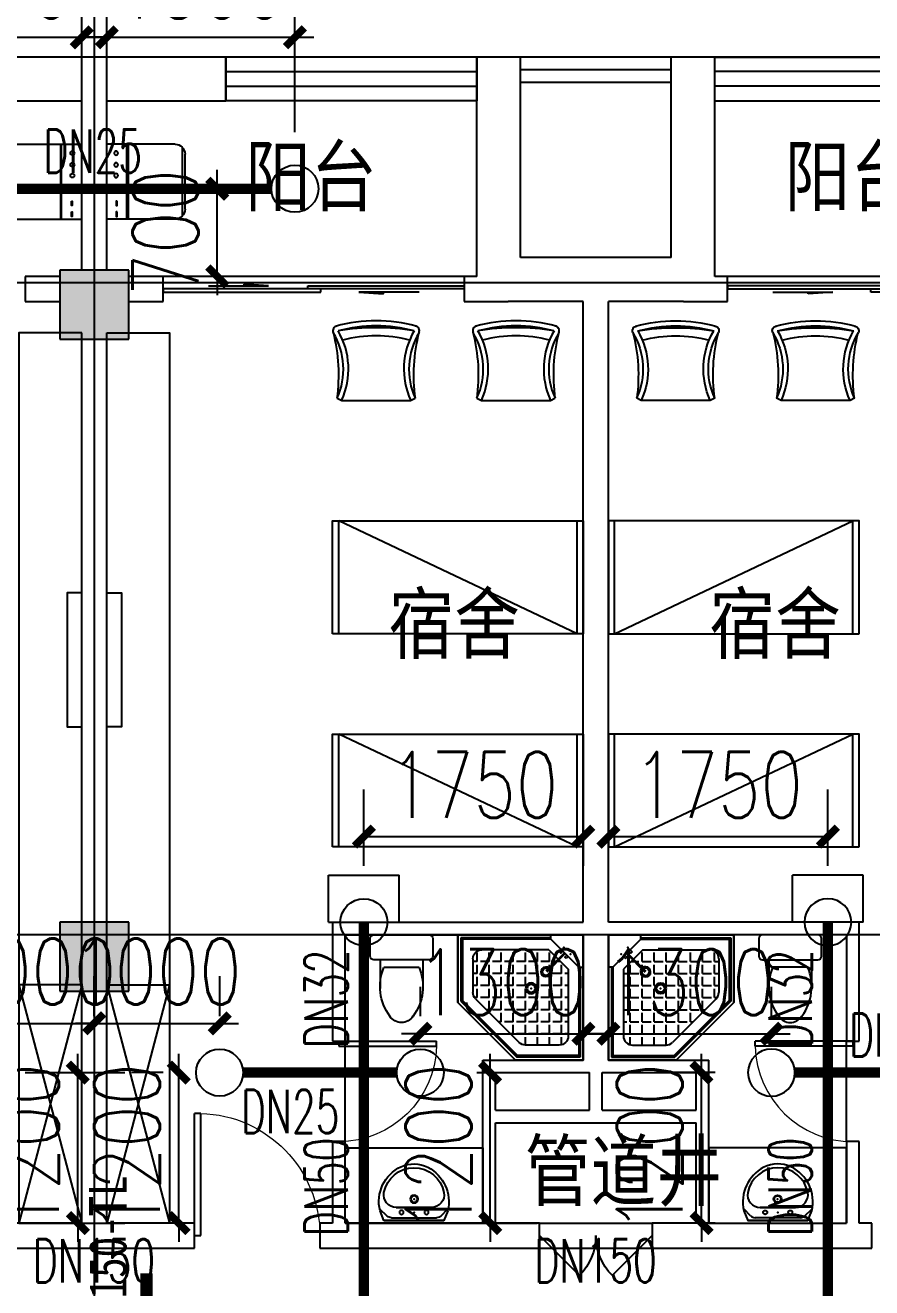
# Model space of a CAD drawing. Extents: x 0 to 2838408, y -923048 to 203859.
# Drawn here: x 2704713 to 2711463, y -199508 to -189439 of the extents above; entities that cross this region are included whole.
import ezdxf
from ezdxf.enums import TextEntityAlignment as Align

# ---------------------------------------------------------------- set-up
doc = ezdxf.new("R2010")
doc.units = 0
doc.header["$LTSCALE"] = 1000
for name, color, linetype in [('A-Fixt', 81, 'Continuous'), ('CLAYER', 7, 'Continuous'), ('COLUMN', 9, 'Continuous'), ('DOOR_FIRE', 4, 'Continuous'), ('DOTE', 8, 'Continuous'), ('E2-栏杆', 92, 'Continuous'), ('EQUIP_喷头', 7, 'Continuous'), ('GROUND', 2, 'Continuous'), ('PIPE-喷淋', 6, 'Continuous'), ('PUB_HATCH', 8, 'Continuous'), ('PUB_TEXT', 7, 'Continuous'), ('TEXT_喷淋', 7, 'Continuous'), ('TWT_DIM', 3, 'Continuous'), ('WALL', 9, 'Continuous'), ('WINDOW', 4, 'Continuous'), ('XREF', 8, 'Continuous'), ('抗震支吊架', 2, 'Continuous'), ('洁具', 213, 'Continuous'), ('配景', 3, 'Continuous')]:
    doc.layers.add(name, color=color, linetype=linetype)
doc.styles.add('_TCH_DIM_T3', font='SIMPLEX', dxfattribs={"width": 0.75, "bigfont": 'HZTXT'})
doc.styles.add('_TWT_PIPEDN', font='SIMPLEX', dxfattribs={"width": 0.8, "height": 2.3, "bigfont": 'HZTXT'})
doc.styles.add('kzcad', font='', dxfattribs={"width": 0.8})
doc.styles.get("Standard").update_dxf_attribs({"font": 'geniso.shx', "bigfont": 'hztxt.shx'})
doc.styles.get('kzcad').set_extended_font_data('SimSun')
doc.dimstyles.new('_TWT_ARCH&&150', dxfattribs={"dimtxt": 525, "dimasz": 150, "dimexe": 375, "dimexo": 450, "dimgap": 150, "dimtad": 1, "dimdec": 0, "dimzin": 0, "dimdsep": 46, "dimtxsty": '_TCH_DIM_T3', "dimblk": 'ARCHTICK', "dimcen": 0.09, "dimclrt": 7, "dimazin": 2, "dimtfac": 1, "dimtdec": 0, "dimtix": 1, "dimtmove": 2, "dimatfit": 3, "dimfxl": 1, "dimtolj": 1, "dimtzin": 0, "dimarcsym": 0})

# ---------------------------------------------------------------- blocks, each defined once
blk = doc.blocks.new('1F平面-CAD导入_dwg_Drawing4_t3_dwg_$plan$00001613-474159-1F-927810-1F')
at = {"layer": '洁具'}
for p, q in [((-30, 250), (-170, 250)), ((-200, 170), (-430, 170)), ((-260, -140), (-260, 140)), ((-200, -170), (-200, -220)), ((-170, -250), (-30, -250))]:
    blk.add_line(p, q, dxfattribs=at)
for points in [[(-200, 220), (-200, 170), (-200, -170), (-430, -170)], [(0, -220), (0, 220)]]:
    blk.add_lwpolyline(points, dxfattribs=at)
for centre, radius, start, end in [((-170, 220), 30, 90, 180), ((-30, 220), 30, 0, 90), ((-413, -227), 398, 67.4505, 126.6381), ((-590, 0), 110, 123.4509, 236.5491), ((-413, 227), 398, 233.3619, 292.5495), ((-170, -220), 30, 180, 270), ((-30, -220), 30, 270, 0)]:
    blk.add_arc(centre, radius, start, end, dxfattribs=at)
blk = doc.blocks.new('$lvtry$00000169')
at = {"color": 0}
for p, q in [((259, -36), (259, 0)), ((259, -36), (36, -259)), ((259, -24), (976, -24)), ((259, -36), (964, -36)), ((964, -36), (976, -24)), ((964, -36), (964, -525)), ((976, -24), (976, -530)), ((276, -120), (120, -276)), ((144, -151), (291, -298)), ((151, -144), (298, -291)), ((270, -213), (270, -143)), ((276, -120), (808, -120)), ((366, -213), (366, -143)), ((462, -213), (462, -143)), ((558, -213), (558, -143)), ((655, -213), (655, -143)), ((751, -213), (751, -143)), ((847, -213), (847, -143)), ((880, -192), (880, -460)), ((36, -259), (0, -259)), ((24, -259), (24, -976)), ((36, -259), (36, -964)), ((120, -276), (120, -808)), ((173, -309), (173, -239)), ((183, -213), (205, -213)), ((220, -213), (243, -213)), ((270, -213), (340, -213)), ((270, -263), (270, -239)), ((366, -213), (436, -213)), ((366, -309), (366, -239)), ((462, -213), (532, -213)), ((462, -309), (462, -239)), ((558, -213), (628, -213)), ((558, -309), (558, -239)), ((655, -213), (725, -213)), ((655, -309), (655, -239)), ((751, -213), (821, -213)), ((751, -309), (751, -239)), ((847, -213), (880, -213)), ((847, -309), (847, -239)), ((120, -309), (147, -309)), ((173, -309), (243, -309)), ((173, -405), (173, -335)), ((270, -405), (270, -335)), ((334, -309), (340, -309)), ((366, -309), (436, -309)), ((366, -405), (366, -335)), ((462, -309), (532, -309)), ((462, -405), (462, -335)), ((558, -309), (628, -309)), ((558, -405), (558, -335)), ((655, -309), (725, -309)), ((655, -405), (655, -335)), ((751, -309), (821, -309)), ((751, -405), (751, -335)), ((847, -309), (880, -309)), ((847, -405), (847, -335)), ((120, -405), (147, -405)), ((120, -501), (147, -501)), ((173, -405), (243, -405)), ((173, -501), (173, -431)), ((173, -501), (243, -501)), ((270, -405), (340, -405)), ((270, -501), (270, -431)), ((270, -501), (340, -501)), ((366, -405), (379, -405)), ((366, -501), (366, -431)), ((366, -501), (436, -501)), ((462, -405), (532, -405)), ((462, -501), (462, -431)), ((462, -501), (532, -501)), ((558, -405), (628, -405)), ((558, -501), (558, -431)), ((558, -501), (628, -501)), ((655, -405), (725, -405)), ((655, -501), (655, -431)), ((655, -501), (725, -501)), ((751, -405), (821, -405)), ((751, -501), (751, -431)), ((751, -501), (821, -501)), ((847, -405), (880, -405)), ((847, -501), (847, -431)), ((847, -501), (867, -501)), ((120, -598), (147, -598)), ((173, -598), (173, -528)), ((173, -598), (243, -598)), ((270, -598), (270, -528)), ((270, -598), (340, -598)), ((366, -598), (366, -528)), ((366, -598), (436, -598)), ((462, -598), (462, -528)), ((462, -598), (532, -598)), ((859, -511), (511, -859)), ((964, -525), (525, -964)), ((976, -530), (530, -976)), ((558, -598), (558, -528)), ((558, -598), (628, -598)), ((655, -598), (655, -528)), ((655, -598), (725, -598)), ((751, -598), (751, -528)), ((751, -598), (773, -598)), ((964, -525), (976, -530)), ((120, -694), (147, -694)), ((173, -694), (173, -624)), ((173, -694), (243, -694)), ((270, -694), (270, -624)), ((270, -694), (340, -694)), ((366, -694), (366, -624)), ((366, -694), (436, -694)), ((462, -694), (462, -624)), ((462, -694), (532, -694)), ((558, -694), (558, -624)), ((558, -694), (628, -694)), ((655, -694), (655, -624)), ((655, -694), (676, -694)), ((120, -790), (147, -790)), ((173, -790), (173, -720)), ((173, -790), (243, -790)), ((270, -790), (270, -720)), ((270, -790), (340, -790)), ((366, -790), (366, -720)), ((366, -790), (436, -790)), ((462, -790), (462, -720)), ((462, -790), (532, -790)), ((558, -790), (558, -720)), ((558, -790), (580, -790)), ((173, -878), (173, -816)), ((192, -880), (460, -880)), ((270, -880), (270, -816)), ((366, -880), (366, -816)), ((462, -880), (462, -816)), ((36, -964), (24, -976)), ((24, -976), (530, -976)), ((36, -964), (525, -964)), ((525, -964), (530, -976))]:
    blk.add_line(p, q, dxfattribs=at)
blk.add_lwpolyline([(0, 0), (0, -1000), (540, -1000), (1000, -540), (1000, 0)], close=True)
for points in [[(0, 0), (0, -1000)], [(0, 0), (1000, 0)], [(1000, 0), (1000, -540)], [(136, -190), (148, -178), (132, -162), (121, -174)], [(190, -136), (178, -148), (162, -132), (174, -121)], [(1000, -540), (540, -1000)], [(0, -1000), (540, -1000)]]:
    blk.add_lwpolyline(points, close=True, dxfattribs=at)
for radius in [43.8, 31.1]:
    blk.add_circle((416, -428), radius, dxfattribs=at)
for centre, radius, start, end in [((808, -192), 72, 0, 90), ((296, -296), 40.6, 142.583, 128.4197), ((296, -296), 28.6, 145.828, 125.6599), ((808, -460), 72, 315, 0), ((192, -808), 72, 180, 270), ((460, -808), 72, 270, 315)]:
    blk.add_arc(centre, radius, start, end, dxfattribs=at)
for p in [(103, -156, 0), (156, -102, 0), (416, -428, 0)]:
    blk.add_point(p, dxfattribs=at)
blk = doc.blocks.new('$lvtry$00000178')
at = {"color": 0}
for p, q in [((-238, 0), (238, 0)), ((-214, -36), (-272, -91)), ((-180, -23), (180, -23)), ((216, -37), (268, -91)), ((-142, -105), (140, -105)), ((140, -105), (-142, -105))]:
    blk.add_line(p, q, dxfattribs=at)
blk.add_lwpolyline([(-104, -430, 0.224698), (110, -425, 0.348046), (269, -79), (239, 0), (-241, 0), (-271, -79, 0.356844)], format="xyb", close=True, dxfattribs=at)
for centre, radius in [((-100, -65), 16.3), ((100, -65), 16.3), ((1, -172), 31.6)]:
    blk.add_circle(centre, radius, dxfattribs=at)
at = {"color": 0, "lineweight": 13}
blk.add_circle((1, -172), 23, dxfattribs=at)
at = {"color": 0}
for centre, radius, start, end in [((-180, -73), 50, 90, 133.181), ((180, -73), 50, 44.5607, 90), ((-142, -205), 100, 90, 190.5602), ((140, -205), 100, 349.4398, 90), ((-1, -179), 243, 190.5602, 349.4398)]:
    blk.add_arc(centre, radius, start, end, dxfattribs=at)
for p in [(0, -65), (1, -172)]:
    blk.add_point(p, dxfattribs=at)
blk = doc.blocks.new('A$C70365C93')
at = {"layer": '洁具'}
blk.add_lwpolyline([(-1900, 2300), (-1900, 1700), (-800, 1700), (-800, 2300)], close=True, dxfattribs=at)
blk.add_blockref('$lvtry$00000178', (-1350, 2280), dxfattribs=at)
at = {"layer": '洁具', "rotation": 180}
blk.add_blockref('$lvtry$00000169', (0, 0), dxfattribs=at)
at = {"layer": '洁具', "extrusion": (0, 0, -1), "xscale": -1, "zscale": -1, "rotation": 90}
blk.add_blockref('1F平面-CAD导入_dwg_Drawing4_t3_dwg_$plan$00001613-474159-1F-927810-1F', (1450, 0), dxfattribs=at)
blk = doc.blocks.new('单人床')
at = {"layer": 'A-Fixt'}
for p, q in [((47774, 13973), (48674, 13973)), ((47774, 12073), (48674, 13973)), ((47774, 12073), (48674, 12073))]:
    blk.add_line(p, q, dxfattribs=at)
blk.add_lwpolyline([(47774, 14023), (48674, 14023), (48674, 12023), (47774, 12023), (47774, 14023)], dxfattribs=at)
blk = doc.blocks.new('CH_AP01')
for p, q in [((-311, 17), (-275, 0)), ((-275, 0), (275, 0)), ((275, 0), (311, 17))]:
    blk.add_line(p, q)
for centre, radius, start, end in [((0, -579), 1213, 74.7104, 105.2896), ((-307, 555), 37.8, 100.1859, 202.8359), ((-1658, 202), 1360, 352.1659, 14.4283), ((-824, 250), 563, 335.5038, 31.0903), ((0, -579), 1173, 75.0287, 104.9713), ((0, -1278), 1857, 80.611, 99.389), ((-824, 250), 603, 335.5038, 30.2691), ((0, -579), 1093, 75.8767, 104.1233), ((824, 250), 603, 149.7309, 204.4962), ((824, 250), 563, 148.9097, 204.4962), ((1658, 202), 1360, 165.5717, 187.8341), ((307, 555), 37.8, 337.1641, 79.8141)]:
    blk.add_arc(centre, radius, start, end)
blk = doc.blocks.new('A$C61295E98')
at = {"color": 3}
for p, q in [((544, 598), (0, 598)), ((0, 598), (0, 0)), ((161, 598), (161, 0)), ((170, 0), (170, 598)), ((603, 572), (603, 26)), ((624, 518), (624, 80)), ((544, 0), (0, 0))]:
    blk.add_line(p, q, dxfattribs=at)
for points in [[(82, 540), (75, 540), (75, 577), (82, 577)], [(82, 453), (75, 453), (75, 490), (82, 490)], [(82, 353), (75, 353), (75, 389), (82, 389)]]:
    blk.add_lwpolyline(points, close=True, dxfattribs=at)
for centre in [(74, 250), (74, 164), (74, 71)]:
    blk.add_circle(centre, 15.7, dxfattribs=at)
for centre, start, end in [((544, 518), 360, 90), ((544, 80), 270, 0)]:
    blk.add_arc(centre, 80, start, end, dxfattribs=at)
blk = doc.blocks.new('宿舍')
at = {"layer": 'A-Fixt'}
for p, q in [((47854, 13802), (48354, 15702)), ((48354, 13802), (47854, 15702)), ((47854, 13802), (48354, 13802))]:
    blk.add_line(p, q, dxfattribs=at)
for points in [[(47854, 8602), (48354, 8602), (48354, 15702), (47854, 15702)], [(47854, 10676), (47970, 10676), (47970, 11743), (47854, 11743)]]:
    blk.add_lwpolyline(points, close=True, dxfattribs=at)
at = {"xscale": -1, "rotation": 90}
for p in [(63677, 60475), (63677, 58775)]:
    blk.add_blockref('单人床', p, dxfattribs=at)
at = {"layer": 'A-Fixt', "xscale": -1, "rotation": 180}
for p in [(50002, 9140), (51117, 9140)]:
    blk.add_blockref('CH_AP01', p, dxfattribs=at)
at = {"layer": '配景', "color": 252}
blk.add_blockref('A$C61295E98', (47854, 7097), dxfattribs=at)
blk = doc.blocks.new('$DorLib2D$00000116')
at = {"color": 0}
for p, q in [((-0.5, 0), (-0.146, 0.354)), ((0.5, 0), (0.146, 0.354))]:
    blk.add_line(p, q, dxfattribs=at)
for centre, start, end in [((-0.5, 0), 0, 45), ((0.5, 0), 135, 180)]:
    blk.add_arc(centre, 0.5, start, end, dxfattribs=at)
blk = doc.blocks.new('$DorLib2D$00000001')
for p, q in [((0.45, 0.975), (0.5, 0.975)), ((0.45, 0), (0.45, 0.975)), ((0.5, 0), (0.5, 0.975)), ((0.5, 0), (0.45, 0))]:
    blk.add_line(p, q)
at = {"lineweight": 13}
blk.add_arc((0.475, 0), 0.975, 91.4693, 180, dxfattribs=at)
blk = doc.blocks.new('$WINLIB2D$00000001')
at = {"color": 0}
for points in [[(-0.5, 0.5), (-0.5, -0.5)], [(-0.5, 0.5), (0.5, 0.5)], [(0.5, -0.5), (0.5, 0.5)], [(0.5, 0.1667), (-0.5, 0.1667)], [(0.5, -0.1667), (-0.5, -0.1667)], [(-0.5, -0.5), (0.5, -0.5)]]:
    blk.add_lwpolyline(points, dxfattribs=at)
blk = doc.blocks.new('$DorLib2D$00000131')
at = {"color": 0, "linetype": 'Continuous'}
for p, q in [((0.15, 0.125), (0.2319, 0.1973)), ((0.2319, 0.1973), (0.2319, 0.125)), ((-0.5, 0.125), (-0.5, 0)), ((0.0192, 0.125), (-0.5, 0.125)), ((0.0192, 0), (0.0192, 0.125)), ((0.35, 0.125), (0.15, 0.125)), ((-0.5, 0), (0.0192, 0)), ((-0.024, 0), (0.5, 0)), ((-0.024, -0.125), (-0.024, 0)), ((0.5, 0), (0.5, -0.125)), ((-0.35, -0.125), (-0.15, -0.125)), ((-0.2319, -0.1973), (-0.2319, -0.125)), ((-0.15, -0.125), (-0.2319, -0.1973)), ((0.5, -0.125), (-0.024, -0.125))]:
    blk.add_line(p, q, dxfattribs=at)
blk = doc.blocks.new('1F1')
at = {"layer": 'PUB_HATCH'}
for points in [[(2369491.7, -191392.2), (2368941.7, -191392.2), (2368941.7, -191942.2), (2369491.7, -191942.2)], [(2369491.7, -196592.2), (2368941.7, -196592.2), (2368941.7, -197142.2), (2369491.7, -197142.2)]]:
    blk.add_hatch(color=256, dxfattribs=at).paths.add_polyline_path(points)
at = {"layer": 'COLUMN'}
for p, q in [((2369491.7, -191392.2), (2368941.7, -191392.2)), ((2368941.7, -191392.2), (2368941.7, -191942.2)), ((2369491.7, -191942.2), (2369491.7, -191392.2)), ((2368941.7, -191942.2), (2369491.7, -191942.2)), ((2369491.7, -196592.2), (2368941.7, -196592.2)), ((2368941.7, -196592.2), (2368941.7, -197142.2)), ((2369491.7, -197142.2), (2369491.7, -196592.2)), ((2368941.7, -197142.2), (2369491.7, -197142.2))]:
    blk.add_line(p, q, dxfattribs=at)
at = {"layer": 'DOOR_FIRE'}
for p, q in [((2372766.7, -198992.2), (2373666.7, -198992.2)), ((2372766.7, -199192.2), (2373666.7, -199192.2))]:
    blk.add_line(p, q, dxfattribs=at)
at = {"layer": 'DOTE'}
for p, q in [((2369216.7, -187892.2), (2369216.7, -271092.2)), ((2453916.7, -191492.2), (2343216.7, -191492.2)), ((2453916.7, -196692.2), (2343216.7, -196692.2))]:
    blk.add_line(p, q, dxfattribs=at)
at = {"layer": 'E2-栏杆'}
for points in [[(2372616.7, -189792.2), (2373816.7, -189792.2)], [(2372616.7, -189892.2), (2373816.7, -189892.2)]]:
    blk.add_lwpolyline(points, dxfattribs=at)
at = {"layer": 'GROUND'}
blk.add_line((2388316.7, -189692.2), (2344916.7, -189692.2), dxfattribs=at)
at = {"layer": 'WALL'}
for p, q in [((2369216.7, -189692.2), (2368166.7, -189692.2)), ((2370266.7, -189692.2), (2369216.7, -189692.2)), ((2370266.7, -190042.2), (2370266.7, -189692.2)), ((2372616.7, -189692.2), (2372266.7, -189692.2)), ((2372266.7, -189692.2), (2372266.7, -190042.2)), ((2372616.7, -191292.2), (2372616.7, -189692.2)), ((2374166.7, -189692.2), (2373816.7, -189692.2)), ((2373816.7, -191292.2), (2373816.7, -189692.2)), ((2374166.7, -190042.2), (2374166.7, -189692.2)), ((2368166.7, -190042.2), (2369116.7, -190042.2)), ((2369116.7, -191392.2), (2369116.7, -190042.2)), ((2369316.7, -190042.2), (2370266.7, -190042.2)), ((2369316.7, -191392.2), (2369316.7, -190042.2)), ((2372266.7, -191442.2), (2372266.7, -190042.2)), ((2374166.7, -191442.2), (2374166.7, -190042.2)), ((2373216.7, -191292.2), (2372616.7, -191292.2)), ((2373816.7, -191292.2), (2373216.7, -191292.2)), ((2368941.7, -191442.2), (2368666.7, -191442.2)), ((2368666.7, -191442.2), (2368666.7, -191642.2)), ((2369766.7, -191442.2), (2369491.7, -191442.2)), ((2369766.7, -191642.2), (2369766.7, -191442.2)), ((2372266.7, -191442.2), (2372166.7, -191442.2)), ((2372166.7, -191442.2), (2372166.7, -191642.2)), ((2374266.7, -191442.2), (2374166.7, -191442.2)), ((2374266.7, -191642.2), (2374266.7, -191442.2)), ((2368666.7, -191642.2), (2368941.7, -191642.2)), ((2369491.7, -191642.2), (2369766.7, -191642.2)), ((2372166.7, -191642.2), (2372516.7, -191642.2)), ((2373116.7, -191642.2), (2372516.7, -191642.2)), ((2373116.7, -196592.2), (2373116.7, -191642.2)), ((2373916.7, -191642.2), (2373316.7, -191642.2)), ((2373316.7, -196592.2), (2373316.7, -191642.2)), ((2373916.7, -191642.2), (2374266.7, -191642.2)), ((2369116.7, -196592.2), (2369116.7, -191942.2)), ((2369316.7, -196592.2), (2369316.7, -191942.2)), ((2371116.7, -196592.2), (2373116.7, -196592.2)), ((2371116.7, -196592.2), (2371116.7, -197542.2)), ((2375316.7, -196592.2), (2373316.7, -196592.2)), ((2375316.7, -197542.2), (2375316.7, -196592.2)), ((2371216.7, -196692.2), (2373116.7, -196692.2)), ((2371216.7, -197542.2), (2371216.7, -196692.2)), ((2373116.7, -197692.2), (2373116.7, -196692.2)), ((2373316.7, -197692.2), (2373316.7, -196692.2)), ((2375216.7, -196692.2), (2373316.7, -196692.2)), ((2375216.7, -196692.2), (2375216.7, -197542.2)), ((2369116.7, -198992.2), (2369116.7, -197142.2)), ((2369316.7, -198992.2), (2369316.7, -197142.2)), ((2371116.7, -197542.2), (2371216.7, -197542.2)), ((2375216.7, -197542.2), (2375316.7, -197542.2)), ((2372316.7, -197692.2), (2373116.7, -197692.2)), ((2372316.7, -198192.2), (2372316.7, -197692.2)), ((2373316.7, -197692.2), (2374116.7, -197692.2)), ((2374116.7, -198192.2), (2374116.7, -197692.2)), ((2372416.7, -197792.2), (2373166.7, -197792.2)), ((2372416.7, -198092.2), (2372416.7, -197792.2)), ((2373166.7, -198092.2), (2373166.7, -197792.2)), ((2373266.7, -197792.2), (2374016.7, -197792.2)), ((2373266.7, -198092.2), (2373266.7, -197792.2)), ((2374016.7, -198092.2), (2374016.7, -197792.2)), ((2372416.7, -198092.2), (2373166.7, -198092.2)), ((2373266.7, -198092.2), (2374016.7, -198092.2)), ((2372316.7, -198992.2), (2372316.7, -198192.2)), ((2372416.7, -198192.2), (2373216.7, -198192.2)), ((2372416.7, -198992.2), (2372416.7, -198192.2)), ((2373216.7, -198192.2), (2374016.7, -198192.2)), ((2374016.7, -198992.2), (2374016.7, -198192.2)), ((2374116.7, -198992.2), (2374116.7, -198192.2)), ((2371216.7, -198342.2), (2371116.7, -198342.2)), ((2371116.7, -198342.2), (2371116.7, -198992.2)), ((2371216.7, -198992.2), (2371216.7, -198342.2)), ((2375316.7, -198342.2), (2375216.7, -198342.2)), ((2375216.7, -198342.2), (2375216.7, -198992.2)), ((2375316.7, -198992.2), (2375316.7, -198342.2)), ((2369116.7, -198992.2), (2368416.7, -198992.2)), ((2370016.7, -198992.2), (2369316.7, -198992.2)), ((2370016.7, -199192.2), (2370016.7, -198992.2)), ((2371116.7, -198992.2), (2371016.7, -198992.2)), ((2371016.7, -198992.2), (2371016.7, -199192.2)), ((2371216.7, -198992.2), (2372316.7, -198992.2)), ((2372766.7, -198992.2), (2372416.7, -198992.2)), ((2372766.7, -199192.2), (2372766.7, -198992.2)), ((2374016.7, -198992.2), (2373666.7, -198992.2)), ((2373666.7, -198992.2), (2373666.7, -199192.2)), ((2374116.7, -198992.2), (2375216.7, -198992.2)), ((2375416.7, -198992.2), (2375316.7, -198992.2)), ((2375416.7, -199192.2), (2375416.7, -198992.2)), ((2368416.7, -199192.2), (2369216.7, -199192.2)), ((2369216.7, -199192.2), (2370016.7, -199192.2)), ((2371016.7, -199192.2), (2371116.7, -199192.2)), ((2371116.7, -199192.2), (2372316.7, -199192.2)), ((2372316.7, -199192.2), (2372766.7, -199192.2)), ((2373666.7, -199192.2), (2374116.7, -199192.2)), ((2374116.7, -199192.2), (2375316.7, -199192.2)), ((2375316.7, -199192.2), (2375416.7, -199192.2))]:
    blk.add_line(p, q, dxfattribs=at)
at = {"layer": 'WINDOW'}
for p, q in [((2372166.7, -191442.2), (2369766.7, -191442.2)), ((2376666.7, -191442.2), (2374266.7, -191442.2)), ((2371216.7, -198342.2), (2371216.7, -197542.2)), ((2375216.7, -198342.2), (2375216.7, -197542.2))]:
    blk.add_line(p, q, dxfattribs=at)
at = {"rotation": 180}
for name, p in [('宿舍', (2416970.6, -183290.5)), ('宿舍', (2424970.6, -183290.5)), ('A$C70365C93', (2373316.7, -196692.2))]:
    blk.add_blockref(name, p, dxfattribs=at)
at = {"xscale": -1, "rotation": 180}
for name, p in [('宿舍', (2321462.9, -183290.5)), ('A$C70365C93', (2373116.7, -196692.2))]:
    blk.add_blockref(name, p, dxfattribs=at)
at = {"layer": 'DOOR_FIRE', "xscale": 900, "yscale": -900, "zscale": 200}
blk.add_blockref('$DorLib2D$00000116', (2373216.7, -199092.2), dxfattribs=at)
at = {"layer": 'WINDOW'}
for name, p, xscale, yscale, zscale, rotation in [('$WINLIB2D$00000001', (2371266.7, -189867.2), 2000, 350, 2000, 180.000000000002), ('$WINLIB2D$00000001', (2375166.7, -189867.2), -2000, 350, -2000, 180), ('$DorLib2D$00000131', (2370966.7, -191542.2), 2400, -200, 2400, 180), ('$DorLib2D$00000131', (2375466.7, -191542.2), -2400, -200, -2400, 180), ('$DorLib2D$00000001', (2371166.7, -197942.2), 800, -800, 800, 90), ('$DorLib2D$00000001', (2375266.7, -197942.2), 800, 800, 800, 90)]:
    blk.add_blockref(name, p, dxfattribs=dict(at, xscale=xscale, yscale=yscale, zscale=zscale, rotation=rotation))
at = {"layer": 'WINDOW', "xscale": -1000, "yscale": 1000, "zscale": -1000}
blk.add_blockref('$DorLib2D$00000001', (2370516.7, -199092.2), dxfattribs=at)
at = {"layer": 'CLAYER'}
blk.add_text('管道井', height=525, dxfattribs=at).set_placement((2372649.1, -198855.2))
at = {"layer": 'PUB_TEXT'}
for s, p in [('阳台', (2370420, -190924.1)), ('阳台', (2374720.7, -190924.1)), ('宿舍', (2371562.1, -194491.9)), ('宿舍', (2374120.8, -194491.9))]:
    blk.add_text(s, height=525, dxfattribs=at).set_placement(p)
blk = doc.blocks.new('_ArchTick')
at = {"color": 0, "linetype": 'ByBlock', "const_width": 0.4}
blk.add_lwpolyline([(-0.5, -0.5), (0.5, 0.5)], dxfattribs=at)
blk = doc.blocks.new('*D1488')
at = {"layer": 'Defpoints', "color": 0, "linetype": 'ByBlock', "transparency": 16777216}
for p in [(2706863, -189535), (2705363, -190742), (2706863, -190742)]:
    blk.add_point(p, dxfattribs=at)
at = {"layer": 'TWT_DIM', "color": 0, "linetype": 'ByBlock', "lineweight": -2, "transparency": 16777216}
for p, q in [((2705363, -190292), (2705363, -189160)), ((2706863, -190292), (2706863, -189160)), ((2705363, -189535), (2705213, -189535)), ((2705363, -189535), (2706863, -189535)), ((2706863, -189535), (2707013, -189535))]:
    blk.add_line(p, q, dxfattribs=at)
at = {"layer": 'TWT_DIM', "color": 0, "linetype": 'ByBlock', "lineweight": -2, "transparency": 16777216, "xscale": 150, "yscale": 150, "zscale": 150}
blk.add_blockref('_ArchTick', (2705363, -189535), dxfattribs=at)
at = {"layer": 'TWT_DIM', "color": 0, "linetype": 'ByBlock', "lineweight": -2, "transparency": 16777216, "xscale": 150, "yscale": 150, "zscale": 150, "rotation": 180}
blk.add_blockref('_ArchTick', (2706863, -189535), dxfattribs=at)
at = {"layer": 'TWT_DIM', "color": 7, "linetype": 'ByBlock', "transparency": 16777216, "insert": (2706113, -189122), "char_height": 525, "attachment_point": 5, "style": '_TCH_DIM_T3'}
blk.add_mtext('\\A1;1500', dxfattribs=at)
blk = doc.blocks.new('*D1489')
at = {"layer": 'Defpoints', "color": 0, "linetype": 'ByBlock', "transparency": 16777216}
for p in [(2706244, -190742), (2706863, -190742), (2706863, -191442)]:
    blk.add_point(p, dxfattribs=at)
at = {"layer": 'TWT_DIM', "color": 0, "linetype": 'ByBlock', "lineweight": -2, "transparency": 16777216}
for p, q in [((2706244, -190742), (2706244, -190592)), ((2706413, -190742), (2705869, -190742)), ((2706244, -191442), (2706244, -190742)), ((2706413, -191442), (2705869, -191442)), ((2706244, -191442), (2706244, -191592))]:
    blk.add_line(p, q, dxfattribs=at)
at = {"layer": 'TWT_DIM', "color": 0, "linetype": 'ByBlock', "lineweight": -2, "transparency": 16777216, "xscale": 150, "yscale": 150, "zscale": 150}
for p, rotation in [((2706244, -190742), 270), ((2706244, -191442), 90)]:
    blk.add_blockref('_ArchTick', p, dxfattribs=dict(at, rotation=rotation))
at = {"layer": 'TWT_DIM', "color": 7, "linetype": 'ByBlock', "transparency": 16777216, "insert": (2705831, -191092), "char_height": 525, "attachment_point": 5, "rotation": 90, "style": '_TCH_DIM_T3'}
blk.add_mtext('\\A1;700', dxfattribs=at)
blk = doc.blocks.new('*D1496')
at = {"layer": 'Defpoints', "color": 0, "linetype": 'ByBlock', "transparency": 16777216}
for p in [(2710663, -197482), (2709363, -197792), (2710663, -197792)]:
    blk.add_point(p, dxfattribs=at)
at = {"layer": 'TWT_DIM', "color": 0, "linetype": 'ByBlock', "lineweight": -2, "transparency": 16777216}
for p, q in [((2709363, -197342), (2709363, -197107)), ((2710663, -197342), (2710663, -197107)), ((2709363, -197482), (2709213, -197482)), ((2709363, -197482), (2710663, -197482)), ((2710663, -197482), (2710813, -197482))]:
    blk.add_line(p, q, dxfattribs=at)
at = {"layer": 'TWT_DIM', "color": 0, "linetype": 'ByBlock', "lineweight": -2, "transparency": 16777216, "xscale": 150, "yscale": 150, "zscale": 150}
blk.add_blockref('_ArchTick', (2709363, -197482), dxfattribs=at)
at = {"layer": 'TWT_DIM', "color": 0, "linetype": 'ByBlock', "lineweight": -2, "transparency": 16777216, "xscale": 150, "yscale": 150, "zscale": 150, "rotation": 180}
blk.add_blockref('_ArchTick', (2710663, -197482), dxfattribs=at)
at = {"layer": 'TWT_DIM', "color": 7, "linetype": 'ByBlock', "transparency": 16777216, "insert": (2710013, -197070), "char_height": 525, "attachment_point": 5, "style": '_TCH_DIM_T3'}
blk.add_mtext('\\A1;1300', dxfattribs=at)
blk = doc.blocks.new('*D1497')
at = {"layer": 'Defpoints', "color": 0, "linetype": 'ByBlock', "transparency": 16777216}
for p in [(2709163, -197482), (2707863, -197792), (2709163, -197792)]:
    blk.add_point(p, dxfattribs=at)
at = {"layer": 'TWT_DIM', "color": 0, "linetype": 'ByBlock', "lineweight": -2, "transparency": 16777216}
for p, q in [((2707863, -197342), (2707863, -197107)), ((2709163, -197342), (2709163, -197107)), ((2707863, -197482), (2707713, -197482)), ((2707863, -197482), (2709163, -197482)), ((2709163, -197482), (2709313, -197482))]:
    blk.add_line(p, q, dxfattribs=at)
at = {"layer": 'TWT_DIM', "color": 0, "linetype": 'ByBlock', "lineweight": -2, "transparency": 16777216, "xscale": 150, "yscale": 150, "zscale": 150}
blk.add_blockref('_ArchTick', (2707863, -197482), dxfattribs=at)
at = {"layer": 'TWT_DIM', "color": 0, "linetype": 'ByBlock', "lineweight": -2, "transparency": 16777216, "xscale": 150, "yscale": 150, "zscale": 150, "rotation": 180}
blk.add_blockref('_ArchTick', (2709163, -197482), dxfattribs=at)
at = {"layer": 'TWT_DIM', "color": 7, "linetype": 'ByBlock', "transparency": 16777216, "insert": (2708513, -197070), "char_height": 525, "attachment_point": 5, "style": '_TCH_DIM_T3'}
blk.add_mtext('\\A1;1300', dxfattribs=at)
blk = doc.blocks.new('*D1525')
at = {"layer": 'Defpoints', "color": 0, "linetype": 'ByBlock', "transparency": 16777216}
for p in [(2711113, -195910), (2709363, -196592), (2711113, -196592)]:
    blk.add_point(p, dxfattribs=at)
at = {"layer": 'TWT_DIM', "color": 0, "linetype": 'ByBlock', "lineweight": -2, "transparency": 16777216}
for p, q in [((2709363, -196142), (2709363, -195535)), ((2711113, -196142), (2711113, -195535)), ((2709363, -195910), (2711113, -195910))]:
    blk.add_line(p, q, dxfattribs=at)
at = {"layer": 'TWT_DIM', "color": 0, "linetype": 'ByBlock', "lineweight": -2, "transparency": 16777216, "xscale": 150, "yscale": 150, "zscale": 150, "rotation": 180}
blk.add_blockref('_ArchTick', (2709363, -195910), dxfattribs=at)
at = {"layer": 'TWT_DIM', "color": 0, "linetype": 'ByBlock', "lineweight": -2, "transparency": 16777216, "xscale": 150, "yscale": 150, "zscale": 150}
blk.add_blockref('_ArchTick', (2711113, -195910), dxfattribs=at)
at = {"layer": 'TWT_DIM', "color": 7, "linetype": 'ByBlock', "transparency": 16777216, "insert": (2710238, -195497), "char_height": 525, "attachment_point": 5, "style": '_TCH_DIM_T3'}
blk.add_mtext('\\A1;1750', dxfattribs=at)
blk = doc.blocks.new('*D1527')
at = {"layer": 'Defpoints', "color": 0, "linetype": 'ByBlock', "transparency": 16777216}
for p in [(2710105, -197792), (2710663, -197792), (2710663, -198992)]:
    blk.add_point(p, dxfattribs=at)
at = {"layer": 'TWT_DIM', "color": 0, "linetype": 'ByBlock', "lineweight": -2, "transparency": 16777216}
for p, q in [((2710105, -197792), (2710105, -197642)), ((2710213, -197792), (2709730, -197792)), ((2710105, -198992), (2710105, -197792)), ((2710213, -198992), (2709730, -198992)), ((2710105, -198992), (2710105, -199142))]:
    blk.add_line(p, q, dxfattribs=at)
at = {"layer": 'TWT_DIM', "color": 0, "linetype": 'ByBlock', "lineweight": -2, "transparency": 16777216, "xscale": 150, "yscale": 150, "zscale": 150}
for p, rotation in [((2710105, -197792), 270), ((2710105, -198992), 90)]:
    blk.add_blockref('_ArchTick', p, dxfattribs=dict(at, rotation=rotation))
at = {"layer": 'TWT_DIM', "color": 7, "linetype": 'ByBlock', "transparency": 16777216, "insert": (2709692, -198392), "char_height": 525, "attachment_point": 5, "rotation": 90, "style": '_TCH_DIM_T3'}
blk.add_mtext('\\A1;1200', dxfattribs=at)
blk = doc.blocks.new('*D1529')
at = {"layer": 'Defpoints', "color": 0, "linetype": 'ByBlock', "transparency": 16777216}
for p in [(2709163, -195910), (2707413, -196592), (2709163, -196592)]:
    blk.add_point(p, dxfattribs=at)
at = {"layer": 'TWT_DIM', "color": 0, "linetype": 'ByBlock', "lineweight": -2, "transparency": 16777216}
for p, q in [((2707413, -196142), (2707413, -195535)), ((2709163, -196142), (2709163, -195535)), ((2707413, -195910), (2709163, -195910))]:
    blk.add_line(p, q, dxfattribs=at)
at = {"layer": 'TWT_DIM', "color": 0, "linetype": 'ByBlock', "lineweight": -2, "transparency": 16777216, "xscale": 150, "yscale": 150, "zscale": 150, "rotation": 180}
blk.add_blockref('_ArchTick', (2707413, -195910), dxfattribs=at)
at = {"layer": 'TWT_DIM', "color": 0, "linetype": 'ByBlock', "lineweight": -2, "transparency": 16777216, "xscale": 150, "yscale": 150, "zscale": 150}
blk.add_blockref('_ArchTick', (2709163, -195910), dxfattribs=at)
at = {"layer": 'TWT_DIM', "color": 7, "linetype": 'ByBlock', "transparency": 16777216, "insert": (2708288, -195497), "char_height": 525, "attachment_point": 5, "style": '_TCH_DIM_T3'}
blk.add_mtext('\\A1;1750', dxfattribs=at)
blk = doc.blocks.new('*D1530')
at = {"layer": 'Defpoints', "color": 0, "linetype": 'ByBlock', "transparency": 16777216}
for p in [(2706263, -197399), (2705263, -197792), (2706263, -197792)]:
    blk.add_point(p, dxfattribs=at)
at = {"layer": 'TWT_DIM', "color": 0, "linetype": 'ByBlock', "lineweight": -2, "transparency": 16777216}
for p, q in [((2705263, -197342), (2705263, -197024)), ((2706263, -197342), (2706263, -197024)), ((2705263, -197399), (2705113, -197399)), ((2705263, -197399), (2706263, -197399)), ((2706263, -197399), (2706413, -197399))]:
    blk.add_line(p, q, dxfattribs=at)
at = {"layer": 'TWT_DIM', "color": 0, "linetype": 'ByBlock', "lineweight": -2, "transparency": 16777216, "xscale": 150, "yscale": 150, "zscale": 150}
blk.add_blockref('_ArchTick', (2705263, -197399), dxfattribs=at)
at = {"layer": 'TWT_DIM', "color": 0, "linetype": 'ByBlock', "lineweight": -2, "transparency": 16777216, "xscale": 150, "yscale": 150, "zscale": 150, "rotation": 180}
blk.add_blockref('_ArchTick', (2706263, -197399), dxfattribs=at)
at = {"layer": 'TWT_DIM', "color": 7, "linetype": 'ByBlock', "transparency": 16777216, "insert": (2705763, -196986), "char_height": 525, "attachment_point": 5, "style": '_TCH_DIM_T3'}
blk.add_mtext('\\A1;1000', dxfattribs=at)
blk = doc.blocks.new('*D1531')
at = {"layer": 'Defpoints', "color": 0, "linetype": 'ByBlock', "transparency": 16777216}
for p in [(2707863, -197792), (2708420, -197792), (2707863, -198992)]:
    blk.add_point(p, dxfattribs=at)
at = {"layer": 'TWT_DIM', "color": 0, "linetype": 'ByBlock', "lineweight": -2, "transparency": 16777216}
for p, q in [((2708420, -197792), (2708420, -197642)), ((2708313, -197792), (2708795, -197792)), ((2708420, -198992), (2708420, -197792)), ((2708313, -198992), (2708795, -198992)), ((2708420, -198992), (2708420, -199142))]:
    blk.add_line(p, q, dxfattribs=at)
at = {"layer": 'TWT_DIM', "color": 0, "linetype": 'ByBlock', "lineweight": -2, "transparency": 16777216, "xscale": 150, "yscale": 150, "zscale": 150}
for p, rotation in [((2708420, -197792), 270), ((2708420, -198992), 90)]:
    blk.add_blockref('_ArchTick', p, dxfattribs=dict(at, rotation=rotation))
at = {"layer": 'TWT_DIM', "color": 7, "linetype": 'ByBlock', "transparency": 16777216, "insert": (2708008, -198392), "char_height": 525, "attachment_point": 5, "rotation": 90, "style": '_TCH_DIM_T3'}
blk.add_mtext('\\A1;1200', dxfattribs=at)
blk = doc.blocks.new('*D1532')
at = {"layer": 'Defpoints', "color": 0, "linetype": 'ByBlock', "transparency": 16777216}
for p in [(2705936, -197792), (2706263, -197792), (2706263, -198992)]:
    blk.add_point(p, dxfattribs=at)
at = {"layer": 'TWT_DIM', "color": 0, "linetype": 'ByBlock', "lineweight": -2, "transparency": 16777216}
for p, q in [((2705936, -197792), (2705936, -197642)), ((2705813, -197792), (2705561, -197792)), ((2705936, -198992), (2705936, -197792)), ((2705813, -198992), (2705561, -198992)), ((2705936, -198992), (2705936, -199142))]:
    blk.add_line(p, q, dxfattribs=at)
at = {"layer": 'TWT_DIM', "color": 0, "linetype": 'ByBlock', "lineweight": -2, "transparency": 16777216, "xscale": 150, "yscale": 150, "zscale": 150}
for p, rotation in [((2705936, -197792), 270), ((2705936, -198992), 90)]:
    blk.add_blockref('_ArchTick', p, dxfattribs=dict(at, rotation=rotation))
at = {"layer": 'TWT_DIM', "color": 7, "linetype": 'ByBlock', "transparency": 16777216, "insert": (2705524, -198392), "char_height": 525, "attachment_point": 5, "rotation": 90, "style": '_TCH_DIM_T3'}
blk.add_mtext('\\A1;1200', dxfattribs=at)
blk = doc.blocks.new('*D1533')
at = {"layer": 'Defpoints', "color": 0, "linetype": 'ByBlock', "transparency": 16777216}
for p in [(2705163, -189535), (2703663, -190742), (2705163, -190742)]:
    blk.add_point(p, dxfattribs=at)
at = {"layer": 'TWT_DIM', "color": 0, "linetype": 'ByBlock', "lineweight": -2, "transparency": 16777216}
for p, q in [((2703663, -190292), (2703663, -189160)), ((2705163, -190292), (2705163, -189160)), ((2703663, -189535), (2703513, -189535)), ((2703663, -189535), (2705163, -189535)), ((2705163, -189535), (2705313, -189535))]:
    blk.add_line(p, q, dxfattribs=at)
at = {"layer": 'TWT_DIM', "color": 0, "linetype": 'ByBlock', "lineweight": -2, "transparency": 16777216, "xscale": 150, "yscale": 150, "zscale": 150}
blk.add_blockref('_ArchTick', (2703663, -189535), dxfattribs=at)
at = {"layer": 'TWT_DIM', "color": 0, "linetype": 'ByBlock', "lineweight": -2, "transparency": 16777216, "xscale": 150, "yscale": 150, "zscale": 150, "rotation": 180}
blk.add_blockref('_ArchTick', (2705163, -189535), dxfattribs=at)
at = {"layer": 'TWT_DIM', "color": 7, "linetype": 'ByBlock', "transparency": 16777216, "insert": (2704413, -189122), "char_height": 525, "attachment_point": 5, "style": '_TCH_DIM_T3'}
blk.add_mtext('\\A1;1500', dxfattribs=at)
blk = doc.blocks.new('*D1536')
at = {"layer": 'Defpoints', "color": 0, "linetype": 'ByBlock', "transparency": 16777216}
for p in [(2705263, -197399), (2704263, -197792), (2705263, -197792)]:
    blk.add_point(p, dxfattribs=at)
at = {"layer": 'TWT_DIM', "color": 0, "linetype": 'ByBlock', "lineweight": -2, "transparency": 16777216}
for p, q in [((2704263, -197342), (2704263, -197024)), ((2705263, -197342), (2705263, -197024)), ((2704263, -197399), (2704113, -197399)), ((2704263, -197399), (2705263, -197399)), ((2705263, -197399), (2705413, -197399))]:
    blk.add_line(p, q, dxfattribs=at)
at = {"layer": 'TWT_DIM', "color": 0, "linetype": 'ByBlock', "lineweight": -2, "transparency": 16777216, "xscale": 150, "yscale": 150, "zscale": 150}
blk.add_blockref('_ArchTick', (2704263, -197399), dxfattribs=at)
at = {"layer": 'TWT_DIM', "color": 0, "linetype": 'ByBlock', "lineweight": -2, "transparency": 16777216, "xscale": 150, "yscale": 150, "zscale": 150, "rotation": 180}
blk.add_blockref('_ArchTick', (2705263, -197399), dxfattribs=at)
at = {"layer": 'TWT_DIM', "color": 7, "linetype": 'ByBlock', "transparency": 16777216, "insert": (2704763, -196986), "char_height": 525, "attachment_point": 5, "style": '_TCH_DIM_T3'}
blk.add_mtext('\\A1;1000', dxfattribs=at)
blk = doc.blocks.new('*D1538')
at = {"layer": 'Defpoints', "color": 0, "linetype": 'ByBlock', "transparency": 16777216}
for p in [(2704263, -197792), (2705132, -197792), (2704263, -198992)]:
    blk.add_point(p, dxfattribs=at)
at = {"layer": 'TWT_DIM', "color": 0, "linetype": 'ByBlock', "lineweight": -2, "transparency": 16777216}
for p, q in [((2705132, -197792), (2705132, -197642)), ((2704713, -197792), (2705507, -197792)), ((2705132, -198992), (2705132, -197792)), ((2704713, -198992), (2705507, -198992)), ((2705132, -198992), (2705132, -199142))]:
    blk.add_line(p, q, dxfattribs=at)
at = {"layer": 'TWT_DIM', "color": 0, "linetype": 'ByBlock', "lineweight": -2, "transparency": 16777216, "xscale": 150, "yscale": 150, "zscale": 150}
for p, rotation in [((2705132, -197792), 270), ((2705132, -198992), 90)]:
    blk.add_blockref('_ArchTick', p, dxfattribs=dict(at, rotation=rotation))
at = {"layer": 'TWT_DIM', "color": 7, "linetype": 'ByBlock', "transparency": 16777216, "insert": (2704719, -198392), "char_height": 525, "attachment_point": 5, "rotation": 90, "style": '_TCH_DIM_T3'}
blk.add_mtext('\\A1;1200', dxfattribs=at)
blk = doc.blocks.new('$TwtSys$00000125')
blk.add_circle((0, 0, 0), 1)
blk = doc.blocks.new('$TwtSys$00000131')
for p, q in [((-1.5, 0), (-1.5, 2)), ((-1.5, 2), (1.5, 2)), ((1.5, 0, 0), (1.5, 2, 0)), ((-1.5, 0), (-1, 0)), ((1, 0, 0), (1.5, 0, 0))]:
    blk.add_line(p, q)
blk.add_circle((0, 0), 1)

msp = doc.modelspace()

# ---------------------------------------------------------------- linework, layer by layer
at = {"layer": 'PIPE-喷淋', "linetype": 'ByBlock', "ltscale": 1.5, "const_width": 82.5}
for points in [[(2703850, -190742.2), (2706675, -190742.2)], [(2707412.5, -196592.2), (2707412.5, -197792.2)], [(2711112.5, -196592.2), (2711112.5, -197792.2)], [(2706450, -197792.2), (2707412.5, -197792.2)], [(2707412.5, -197792.2), (2707412.5, -199592.2)], [(2707412.5, -197792.2), (2707675, -197792.2)], [(2710850, -197792.2), (2711112.5, -197792.2)], [(2711112.5, -197792.2), (2712075, -197792.2)], [(2711112.5, -197792.2), (2711112.5, -199592.2)]]:
    msp.add_lwpolyline(points, dxfattribs=at)
at = {"layer": '抗震支吊架', "color": 4, "const_width": 100}
msp.add_lwpolyline([(2705679.2, -199792.2), (2705679.2, -199392.2)], dxfattribs=at)

# ---------------------------------------------------------------- block references
at = {"layer": 'EQUIP_喷头', "linetype": 'ByBlock', "xscale": 187.5, "yscale": 187.5, "zscale": 187.5}
for name, p in [('$TwtSys$00000125', (2706862.5, -190742.2)), ('$TwtSys$00000131', (2707412.5, -196592.2)), ('$TwtSys$00000125', (2706262.5, -197792.2)), ('$TwtSys$00000125', (2707862.5, -197792.2))]:
    msp.add_blockref(name, p, dxfattribs=at)
at = {"layer": 'EQUIP_喷头', "linetype": 'ByBlock', "xscale": 187.5, "yscale": -187.5, "zscale": 187.5, "rotation": 180}
for name, p in [('$TwtSys$00000131', (2711112.5, -196592.2)), ('$TwtSys$00000125', (2710662.5, -197792.2))]:
    msp.add_blockref(name, p, dxfattribs=at)
at = {"layer": 'XREF'}
msp.add_blockref('1F1', (336045.8, 0), dxfattribs=at)

# ---------------------------------------------------------------- texts
at = {"layer": 'TEXT_喷淋', "color": 251, "linetype": 'ByBlock', "style": '_TWT_PIPEDN', "width": 0.64}
for p in [(2704857.7, -190614.7), (2711282.7, -197664.7), (2706432.7, -198274.9)]:
    msp.add_text('DN25', height=345, dxfattribs=at).set_placement(p)
for s, p in [('DN32', (2707285, -197597)), ('DN32', (2710985, -197597)), ('DN50', (2707285, -199097)), ('DN50', (2710985, -199097))]:
    msp.add_text(s, height=345, rotation=90, dxfattribs=at).set_placement(p)
at = {"layer": 'TEXT_喷淋', "linetype": 'ByBlock', "style": '_TWT_PIPEDN', "width": 0.64}
for p in [(2704773.6, -199464.7), (2708773.6, -199464.7)]:
    msp.add_text('DN150', height=345, dxfattribs=at).set_placement(p)
at = {"layer": '抗震支吊架', "color": 4, "style": 'kzcad', "width": 0.8}
msp.add_text('KZS-DN150-TL', height=300, rotation=89.88539, dxfattribs=at).set_placement((2705519.2, -199592.2), align=Align.CENTER)

# ---------------------------------------------------------------- dimensions: what is measured, and where the dimension line sits
at = {"layer": 'TWT_DIM', "linetype": 'ByBlock'}
for p1, p2, distance, picture, middle in [((2703662.5, -190742.2), (2705162.5, -190742.2), 1207.4, '*D1533', (2704412.5, -189122.3)), ((2705362.5, -190742.2), (2706862.5, -190742.2), 1207.4, '*D1488', (2706112.5, -189122.3)), ((2706862.5, -191442.2), (2706862.5, -190742.2), 619, '*D1489', (2705831, -191092.2)), ((2707412.5, -196592.2), (2709162.5, -196592.2), 682.4, '*D1529', (2708287.5, -195497.3)), ((2709362.5, -196592.2), (2711112.5, -196592.2), 682.4, '*D1525', (2710237.5, -195497.3)), ((2704262.5, -197792.2), (2705262.5, -197792.2), 393.4, '*D1536', (2704762.5, -196986.3)), ((2705262.5, -197792.2), (2706262.5, -197792.2), 393.4, '*D1530', (2705762.5, -196986.3)), ((2707862.5, -197792.2), (2709162.5, -197792.2), 309.8, '*D1497', (2708512.5, -197069.9)), ((2709362.5, -197792.2), (2710662.5, -197792.2), 309.8, '*D1496', (2710012.5, -197069.9)), ((2704262.5, -198992.2), (2704262.5, -197792.2), -869.3, '*D1538', (2704719.3, -198392.2)), ((2706262.5, -198992.2), (2706262.5, -197792.2), 326.4, '*D1532', (2705523.7, -198392.2)), ((2707862.5, -198992.2), (2707862.5, -197792.2), -557.7, '*D1531', (2708007.8, -198392.2)), ((2710662.5, -198992.2), (2710662.5, -197792.2), 557.7, '*D1527', (2709692.3, -198392.2))]:
    dim = msp.add_aligned_dim(p1=p1, p2=p2, distance=distance, dimstyle='_TWT_ARCH&&150', dxfattribs=at)
    dim.commit()
    dim.dimension.update_dxf_attribs({"geometry": picture, "text_midpoint": middle})

doc.saveas('drawing.dxf')
